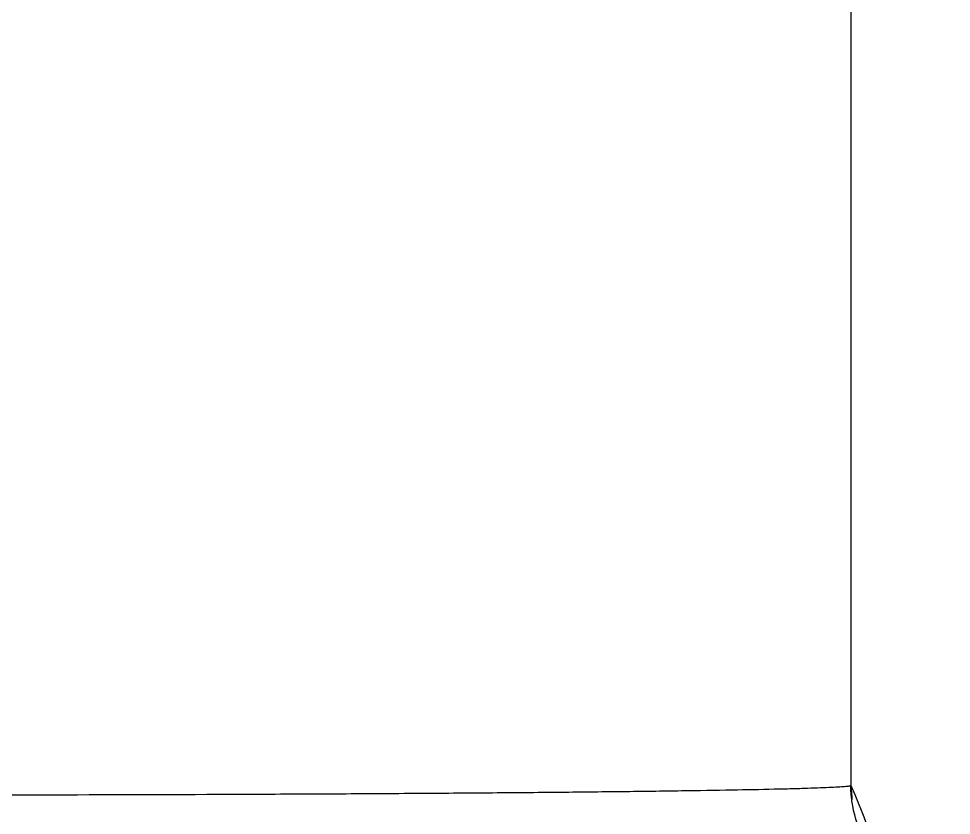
# Model space of a CAD drawing. Extents: x 16296660632 to 16296678915, y -37409619871 to -37409615350.
# Drawn here: x 16296676200.5 to 16296676219.06, y -37409618005.15 to -37409617989.29 of the extents above; entities that cross this region are included whole.
import ezdxf

# ---------------------------------------------------------------- set-up
doc = ezdxf.new("R2010")
doc.units = 0
doc.header["$LTSCALE"] = 10
doc.header["$MEASUREMENT"] = 0
doc.layers.get('0').update_dxf_attribs({"linetype": 'CONTINUOUS'})

msp = doc.modelspace()

# ---------------------------------------------------------------- linework, layer by layer
at = {"ltscale": 0.5}
msp.add_line((16296676217.063299, -37409617942.750816), (16296676217.063299, -37409618004.554497), dxfattribs=at)
msp.add_arc((16296676219.063299, -37409618004.554466), 2, 180.0008743, 270, dxfattribs=at)
msp.add_open_spline([(16296676217.063299, -37409618004.554497), (16296676217.049999, -37409618004.561523), (16296676217.035801, -37409618004.564812), (16296676217.004181, -37409618004.569389), (16296676216.940571, -37409618004.576134), (16296676216.829679, -37409618004.584099), (16296676216.6619, -37409618004.59304), (16296676216.446569, -37409618004.601997), (16296676216.184731, -37409618004.610924), (16296676215.87682, -37409618004.619759), (16296676215.37648, -37409618004.63208), (16296676214.64241, -37409618004.646584), (16296676213.63644, -37409618004.662399), (16296676212.47094, -37409618004.677277), (16296676211.15715, -37409618004.69104), (16296676209.707689, -37409618004.703537), (16296676208.13652, -37409618004.714638), (16296676206.458731, -37409618004.724228), (16296676204.056101, -37409618004.735062), (16296676200.9142, -37409618004.744019), (16296676198.363609, -37409618004.746384), (16296676197.063299, -37409618004.746384)], degree=3, knots=[0, 0, 0, 0, 0.000944248, 0.00247805, 0.004606589, 0.010650128, 0.019071555, 0.029853379, 0.042966652, 0.05838137, 0.076065021, 0.11805299, 0.16852864, 0.227003316, 0.292920495, 0.365639048, 0.444465525, 0.528639095, 0.617350648, 0.804922262, 1, 1, 1, 1], dxfattribs=at)
msp.add_open_spline([(16296676217.063299, -37409618004.554497), (16296676217.063299, -37409618004.792633), (16296676217.10746, -37409618005.03437), (16296676217.190941, -37409618005.257393)], degree=3, dxfattribs=at)

doc.saveas('drawing.dxf')
